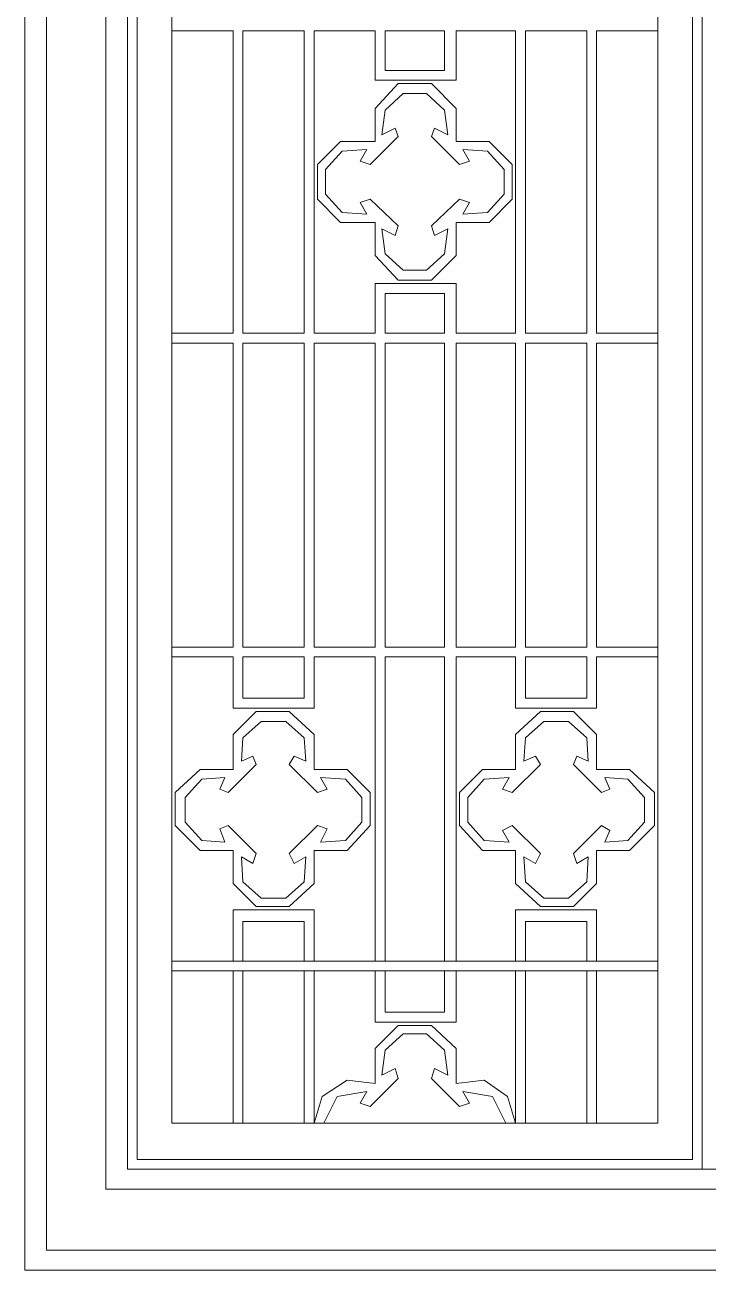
# Model space of a CAD drawing. Header units: centimetres. Extents: x -8.3 to 8.1, y -9.9 to 10.
# Drawn here: x -8.27 to -2.48, y -9.85 to 0.69 of the extents above; entities that cross this region are included whole.
import ezdxf

# ---------------------------------------------------------------- set-up
doc = ezdxf.new("R2010")
doc.units = ezdxf.units.CM
doc.header["$MEASUREMENT"] = 0
doc.layers.add('layer 1', color=7, linetype='Continuous')

msp = doc.modelspace()

# ---------------------------------------------------------------- linework, layer by layer
at = {"layer": 'layer 1', "color": 250, "lineweight": 0}
for points, knots in [([(-8.2709, 10.03655), (-8.2709, 10.03655), (8.09204, 10.03655), (8.09204, 10.03655), (8.09204, 10.03655), (8.09204, 10.03655), (8.09204, -9.85386), (8.09204, -9.85386), (8.09204, -9.85386), (8.09204, -9.85386), (-8.2709, -9.85386), (-8.2709, -9.85386), (-8.2709, -9.85386), (-8.2709, -9.85386), (-8.2709, 10.03655), (-8.2709, 10.03655)], [0, 0, 0, 0, 0.25, 0.25, 0.25, 0.25, 0.5, 0.5, 0.5, 0.5, 0.75, 0.75, 0.75, 0.75, 1, 1, 1, 1]), ([(-8.08887, 9.86855), (-8.08887, 9.86855), (7.92404, 9.86855), (7.92404, 9.86855), (7.92404, 9.86855), (7.92404, 9.86855), (7.92404, -9.68586), (7.92404, -9.68586), (7.92404, -9.68586), (7.92404, -9.68586), (-8.08887, -9.68586), (-8.08887, -9.68586), (-8.08887, -9.68586), (-8.08887, -9.68586), (-8.08887, 9.86855), (-8.08887, 9.86855)], [0, 0, 0, 0, 0.25, 0.25, 0.25, 0.25, 0.5, 0.5, 0.5, 0.5, 0.75, 0.75, 0.75, 0.75, 1, 1, 1, 1]), ([(-7.58505, 9.3507), (-7.58505, 9.3507), (7.40619, 9.3507), (7.40619, 9.3507), (7.40619, 9.3507), (7.40619, 9.3507), (7.40619, -9.16783), (7.40619, -9.16783), (7.40619, -9.16783), (7.40619, -9.16783), (-7.58505, -9.16783), (-7.58505, -9.16783), (-7.58505, -9.16783), (-7.58505, -9.16783), (-7.58505, 9.3507), (-7.58505, 9.3507)], [0, 0, 0, 0, 0.25, 0.25, 0.25, 0.25, 0.5, 0.5, 0.5, 0.5, 0.75, 0.75, 0.75, 0.75, 1, 1, 1, 1]), ([(-2.53191, -9.00001), (-2.53191, -9.00001), (-2.53191, 9.1827), (-2.53191, 9.1827), (-2.53191, 9.1827), (-2.53191, 9.1827), (-7.40302, 9.1827), (-7.40302, 9.1827), (-7.40302, 9.1827), (-7.40302, 9.1827), (-7.40302, -9.00001), (-7.40302, -9.00001), (-7.40302, -9.00001), (-7.40302, -9.00001), (-2.53191, -9.00001), (-2.53191, -9.00001)], [0, 0, 0, 0, 0.25, 0.25, 0.25, 0.25, 0.5, 0.5, 0.5, 0.5, 0.75, 0.75, 0.75, 0.75, 1, 1, 1, 1]), ([(-2.53191, -9.00001), (-2.53191, -9.00001), (-2.53191, 9.1827), (-2.53191, 9.1827), (-2.53191, 9.1827), (-2.53191, 9.1827), (2.35323, 9.1827), (2.35323, 9.1827), (2.35323, 9.1827), (2.35323, 9.1827), (2.35323, -9.00001), (2.35323, -9.00001), (2.35323, -9.00001), (2.35323, -9.00001), (-2.53191, -9.00001), (-2.53191, -9.00001)], [0, 0, 0, 0, 0.25, 0.25, 0.25, 0.25, 0.5, 0.5, 0.5, 0.5, 0.75, 0.75, 0.75, 0.75, 1, 1, 1, 1]), ([(-7.31902, -8.91601), (-7.31902, -8.91601), (-2.61591, -8.91601), (-2.61591, -8.91601), (-2.61591, -8.91601), (-2.61591, -8.91601), (-2.61591, 9.0987), (-2.61591, 9.0987), (-2.61591, 9.0987), (-2.61591, 9.0987), (-7.31902, 9.0987), (-7.31902, 9.0987), (-7.31902, 9.0987), (-7.31902, 9.0987), (-7.31902, -8.91601), (-7.31902, -8.91601)], [0, 0, 0, 0, 0.25, 0.25, 0.25, 0.25, 0.5, 0.5, 0.5, 0.5, 0.75, 0.75, 0.75, 0.75, 1, 1, 1, 1]), ([(-7.02511, 7.33506), (-7.02511, 7.33506), (-7.02511, -8.60807), (-7.02511, -8.60807), (-7.02511, -8.60807), (-7.02511, -8.60807), (-2.90982, -8.60807), (-2.90982, -8.60807), (-2.90982, -8.60807), (-2.90982, -8.60807), (-2.90982, 7.33506), (-2.90982, 7.33506), (-2.90982, 7.33506), (-2.90982, 7.33506), (-7.02511, 7.33506), (-7.02511, 7.33506)], [0, 0, 0, 0, 0.25, 0.25, 0.25, 0.25, 0.5, 0.5, 0.5, 0.5, 0.75, 0.75, 0.75, 0.75, 1, 1, 1, 1]), ([(-7.02511, 0.64418), (-7.02511, 0.64418), (-6.50726, 0.64418), (-6.50726, 0.64418), (-6.50726, 0.64418), (-6.50726, 0.64418), (-6.50726, -0.62949), (-6.50726, -0.62949), (-6.50726, -0.62949), (-6.50726, -0.62949), (-6.50726, -1.9172), (-6.50726, -1.9172), (-6.50726, -1.9172), (-6.50726, -1.9172), (-7.02511, -1.9172), (-7.02511, -1.9172)], [0, 0, 0, 0, 0.25, 0.25, 0.25, 0.25, 0.5, 0.5, 0.5, 0.5, 0.75, 0.75, 0.75, 0.75, 1, 1, 1, 1]), ([(-5.90523, 0.64418), (-5.90523, 0.64418), (-5.90523, -0.62949), (-5.90523, -0.62949), (-5.90523, -0.62949), (-5.90523, -0.62949), (-5.90523, -1.9172), (-5.90523, -1.9172), (-5.90523, -1.9172), (-5.90523, -1.9172), (-6.42326, -1.9172), (-6.42326, -1.9172), (-6.42326, -1.9172), (-6.42326, -1.9172), (-6.42326, -0.62949), (-6.42326, -0.62949), (-6.42326, -0.62949), (-6.42326, -0.62949), (-6.42326, 0.64418), (-6.42326, 0.64418), (-6.42326, 0.64418), (-6.42326, 0.64418), (-5.90523, 0.64418), (-5.90523, 0.64418)], [0, 0, 0, 0, 0.16666667, 0.16666667, 0.16666667, 0.16666667, 0.33333333, 0.33333333, 0.33333333, 0.33333333, 0.5, 0.5, 0.5, 0.5, 0.66666667, 0.66666667, 0.66666667, 0.66666667, 0.83333333, 0.83333333, 0.83333333, 0.83333333, 1, 1, 1, 1]), ([(-5.82123, -0.62949), (-5.82123, -0.62949), (-5.82123, -1.9172), (-5.82123, -1.9172), (-5.82123, -1.9172), (-5.82123, -1.9172), (-5.30338, -1.9172), (-5.30338, -1.9172), (-5.30338, -1.9172), (-5.30338, -1.9172), (-5.30338, -1.49737), (-5.30338, -1.49737), (-5.30338, -1.49737), (-5.30338, -1.49737), (-4.61752, -1.49737), (-4.61752, -1.49737), (-4.61752, -1.49737), (-4.61752, -1.49737), (-4.61752, -1.9172), (-4.61752, -1.9172), (-4.61752, -1.9172), (-4.61752, -1.9172), (-4.1137, -1.9172), (-4.1137, -1.9172), (-4.1137, -1.9172), (-4.1137, -1.9172), (-4.1137, -0.62949), (-4.1137, -0.62949), (-4.1137, -0.62949), (-4.1137, -0.62949), (-4.1137, 0.64418), (-4.1137, 0.64418), (-4.1137, 0.64418), (-4.1137, 0.64418), (-4.61752, 0.64418), (-4.61752, 0.64418), (-4.61752, 0.64418), (-4.61752, 0.64418), (-4.61752, 0.22436), (-4.61752, 0.22436), (-4.61752, 0.22436), (-4.61752, 0.22436), (-5.30338, 0.22436), (-5.30338, 0.22436), (-5.30338, 0.22436), (-5.30338, 0.22436), (-5.30338, 0.64418), (-5.30338, 0.64418), (-5.30338, 0.64418), (-5.30338, 0.64418), (-5.82123, 0.64418), (-5.82123, 0.64418), (-5.82123, 0.64418), (-5.82123, 0.64418), (-5.82123, -0.62949), (-5.82123, -0.62949)], [0, 0, 0, 0, 0.07142857, 0.07142857, 0.07142857, 0.07142857, 0.14285714, 0.14285714, 0.14285714, 0.14285714, 0.21428571, 0.21428571, 0.21428571, 0.21428571, 0.28571429, 0.28571429, 0.28571429, 0.28571429, 0.35714286, 0.35714286, 0.35714286, 0.35714286, 0.42857143, 0.42857143, 0.42857143, 0.42857143, 0.5, 0.5, 0.5, 0.5, 0.57142857, 0.57142857, 0.57142857, 0.57142857, 0.64285714, 0.64285714, 0.64285714, 0.64285714, 0.71428571, 0.71428571, 0.71428571, 0.71428571, 0.78571429, 0.78571429, 0.78571429, 0.78571429, 0.85714286, 0.85714286, 0.85714286, 0.85714286, 0.92857143, 0.92857143, 0.92857143, 0.92857143, 1, 1, 1, 1]), ([(-5.21938, 0.64418), (-5.21938, 0.64418), (-5.21938, 0.30836), (-5.21938, 0.30836), (-5.21938, 0.30836), (-5.21938, 0.30836), (-4.71555, 0.30836), (-4.71555, 0.30836), (-4.71555, 0.30836), (-4.71555, 0.30836), (-4.71555, 0.64418), (-4.71555, 0.64418), (-4.71555, 0.64418), (-4.71555, 0.64418), (-5.21938, 0.64418), (-5.21938, 0.64418)], [0, 0, 0, 0, 0.25, 0.25, 0.25, 0.25, 0.5, 0.5, 0.5, 0.5, 0.75, 0.75, 0.75, 0.75, 1, 1, 1, 1]), ([(-4.0297, 0.64418), (-4.0297, 0.64418), (-4.0297, -0.62949), (-4.0297, -0.62949), (-4.0297, -0.62949), (-4.0297, -0.62949), (-4.0297, -1.9172), (-4.0297, -1.9172), (-4.0297, -1.9172), (-4.0297, -1.9172), (-3.51167, -1.9172), (-3.51167, -1.9172), (-3.51167, -1.9172), (-3.51167, -1.9172), (-3.51167, -0.62949), (-3.51167, -0.62949), (-3.51167, -0.62949), (-3.51167, -0.62949), (-3.51167, 0.64418), (-3.51167, 0.64418), (-3.51167, 0.64418), (-3.51167, 0.64418), (-4.0297, 0.64418), (-4.0297, 0.64418)], [0, 0, 0, 0, 0.16666667, 0.16666667, 0.16666667, 0.16666667, 0.33333333, 0.33333333, 0.33333333, 0.33333333, 0.5, 0.5, 0.5, 0.5, 0.66666667, 0.66666667, 0.66666667, 0.66666667, 0.83333333, 0.83333333, 0.83333333, 0.83333333, 1, 1, 1, 1]), ([(-2.90982, -1.9172), (-2.90982, -1.9172), (-3.42767, -1.9172), (-3.42767, -1.9172), (-3.42767, -1.9172), (-3.42767, -1.9172), (-3.42767, -0.62949), (-3.42767, -0.62949), (-3.42767, -0.62949), (-3.42767, -0.62949), (-3.42767, 0.64418), (-3.42767, 0.64418), (-3.42767, 0.64418), (-3.42767, 0.64418), (-2.90982, 0.64418), (-2.90982, 0.64418)], [0, 0, 0, 0, 0.25, 0.25, 0.25, 0.25, 0.5, 0.5, 0.5, 0.5, 0.75, 0.75, 0.75, 0.75, 1, 1, 1, 1]), ([(-5.37335, -0.36346), (-5.37335, -0.36346), (-5.58344, -0.37749), (-5.58344, -0.37749), (-5.58344, -0.37749), (-5.58344, -0.37749), (-5.72338, -0.53146), (-5.72338, -0.53146), (-5.72338, -0.53146), (-5.72338, -0.53146), (-5.72338, -0.74155), (-5.72338, -0.74155), (-5.72338, -0.74155), (-5.72338, -0.74155), (-5.58344, -0.89552), (-5.58344, -0.89552), (-5.58344, -0.89552), (-5.58344, -0.89552), (-5.37335, -0.90937), (-5.37335, -0.90937), (-5.37335, -0.90937), (-5.37335, -0.90937), (-5.42947, -0.81152), (-5.42947, -0.81152), (-5.42947, -0.81152), (-5.42947, -0.81152), (-5.34547, -0.78346), (-5.34547, -0.78346), (-5.34547, -0.78346), (-5.34547, -0.78346), (-5.1075, -1.0074), (-5.1075, -1.0074), (-5.1075, -1.0074), (-5.1075, -1.0074), (-5.13538, -1.0914), (-5.13538, -1.0914), (-5.13538, -1.0914), (-5.13538, -1.0914), (-5.24744, -1.03546), (-5.24744, -1.03546), (-5.24744, -1.03546), (-5.24744, -1.03546), (-5.21938, -1.24537), (-5.21938, -1.24537), (-5.21938, -1.24537), (-5.21938, -1.24537), (-5.06541, -1.38531), (-5.06541, -1.38531), (-5.06541, -1.38531), (-5.06541, -1.38531), (-4.86953, -1.38531), (-4.86953, -1.38531), (-4.86953, -1.38531), (-4.86953, -1.38531), (-4.71555, -1.24537), (-4.71555, -1.24537), (-4.71555, -1.24537), (-4.71555, -1.24537), (-4.68749, -1.03546), (-4.68749, -1.03546), (-4.68749, -1.03546), (-4.68749, -1.03546), (-4.79956, -1.0914), (-4.79956, -1.0914), (-4.79956, -1.0914), (-4.79956, -1.0914), (-4.82744, -1.0074), (-4.82744, -1.0074), (-4.82744, -1.0074), (-4.82744, -1.0074), (-4.58946, -0.78346), (-4.58946, -0.78346), (-4.58946, -0.78346), (-4.58946, -0.78346), (-4.50564, -0.81152), (-4.50564, -0.81152), (-4.50564, -0.81152), (-4.50564, -0.81152), (-4.56158, -0.90937), (-4.56158, -0.90937), (-4.56158, -0.90937), (-4.56158, -0.90937), (-4.35167, -0.89552), (-4.35167, -0.89552), (-4.35167, -0.89552), (-4.35167, -0.89552), (-4.21155, -0.74155), (-4.21155, -0.74155), (-4.21155, -0.74155), (-4.21155, -0.74155), (-4.21155, -0.53146), (-4.21155, -0.53146), (-4.21155, -0.53146), (-4.21155, -0.53146), (-4.35167, -0.37749), (-4.35167, -0.37749), (-4.35167, -0.37749), (-4.35167, -0.37749), (-4.56158, -0.36346), (-4.56158, -0.36346), (-4.56158, -0.36346), (-4.56158, -0.36346), (-4.50564, -0.46149), (-4.50564, -0.46149), (-4.50564, -0.46149), (-4.50564, -0.46149), (-4.58946, -0.48955), (-4.58946, -0.48955), (-4.58946, -0.48955), (-4.58946, -0.48955), (-4.82744, -0.25158), (-4.82744, -0.25158), (-4.82744, -0.25158), (-4.82744, -0.25158), (-4.79956, -0.18161), (-4.79956, -0.18161), (-4.79956, -0.18161), (-4.79956, -0.18161), (-4.68749, -0.23755), (-4.68749, -0.23755), (-4.68749, -0.23755), (-4.68749, -0.23755), (-4.71555, -0.02764), (-4.71555, -0.02764), (-4.71555, -0.02764), (-4.71555, -0.02764), (-4.86953, 0.1123), (-4.86953, 0.1123), (-4.86953, 0.1123), (-4.86953, 0.1123), (-5.06541, 0.1123), (-5.06541, 0.1123), (-5.06541, 0.1123), (-5.06541, 0.1123), (-5.21938, -0.02764), (-5.21938, -0.02764), (-5.21938, -0.02764), (-5.21938, -0.02764), (-5.24744, -0.23755), (-5.24744, -0.23755), (-5.24744, -0.23755), (-5.24744, -0.23755), (-5.13538, -0.18161), (-5.13538, -0.18161), (-5.13538, -0.18161), (-5.13538, -0.18161), (-5.1075, -0.25158), (-5.1075, -0.25158), (-5.1075, -0.25158), (-5.1075, -0.25158), (-5.34547, -0.48955), (-5.34547, -0.48955), (-5.34547, -0.48955), (-5.34547, -0.48955), (-5.42947, -0.46149), (-5.42947, -0.46149), (-5.42947, -0.46149), (-5.42947, -0.46149), (-5.37335, -0.36346), (-5.37335, -0.36346)], [0, 0, 0, 0, 0.025, 0.025, 0.025, 0.025, 0.05, 0.05, 0.05, 0.05, 0.075, 0.075, 0.075, 0.075, 0.1, 0.1, 0.1, 0.1, 0.125, 0.125, 0.125, 0.125, 0.15, 0.15, 0.15, 0.15, 0.175, 0.175, 0.175, 0.175, 0.2, 0.2, 0.2, 0.2, 0.225, 0.225, 0.225, 0.225, 0.25, 0.25, 0.25, 0.25, 0.275, 0.275, 0.275, 0.275, 0.3, 0.3, 0.3, 0.3, 0.325, 0.325, 0.325, 0.325, 0.35, 0.35, 0.35, 0.35, 0.375, 0.375, 0.375, 0.375, 0.4, 0.4, 0.4, 0.4, 0.425, 0.425, 0.425, 0.425, 0.45, 0.45, 0.45, 0.45, 0.475, 0.475, 0.475, 0.475, 0.5, 0.5, 0.5, 0.5, 0.525, 0.525, 0.525, 0.525, 0.55, 0.55, 0.55, 0.55, 0.575, 0.575, 0.575, 0.575, 0.6, 0.6, 0.6, 0.6, 0.625, 0.625, 0.625, 0.625, 0.65, 0.65, 0.65, 0.65, 0.675, 0.675, 0.675, 0.675, 0.7, 0.7, 0.7, 0.7, 0.725, 0.725, 0.725, 0.725, 0.75, 0.75, 0.75, 0.75, 0.775, 0.775, 0.775, 0.775, 0.8, 0.8, 0.8, 0.8, 0.825, 0.825, 0.825, 0.825, 0.85, 0.85, 0.85, 0.85, 0.875, 0.875, 0.875, 0.875, 0.9, 0.9, 0.9, 0.9, 0.925, 0.925, 0.925, 0.925, 0.95, 0.95, 0.95, 0.95, 0.975, 0.975, 0.975, 0.975, 1, 1, 1, 1]), ([(-4.61752, -0.29349), (-4.61752, -0.29349), (-4.61752, -0.01361), (-4.61752, -0.01361), (-4.61752, -0.01361), (-4.61752, -0.01361), (-4.82744, 0.1963), (-4.82744, 0.1963), (-4.82744, 0.1963), (-4.82744, 0.1963), (-5.1075, 0.1963), (-5.1075, 0.1963), (-5.1075, 0.1963), (-5.1075, 0.1963), (-5.30338, -0.01361), (-5.30338, -0.01361), (-5.30338, -0.01361), (-5.30338, -0.01361), (-5.30338, -0.29349), (-5.30338, -0.29349)], [0, 0, 0, 0, 0.2, 0.2, 0.2, 0.2, 0.4, 0.4, 0.4, 0.4, 0.6, 0.6, 0.6, 0.6, 0.8, 0.8, 0.8, 0.8, 1, 1, 1, 1]), ([(-5.30338, -0.29349), (-5.30338, -0.29349), (-5.59729, -0.29349), (-5.59729, -0.29349), (-5.59729, -0.29349), (-5.59729, -0.29349), (-5.79335, -0.48955), (-5.79335, -0.48955), (-5.79335, -0.48955), (-5.79335, -0.48955), (-5.79335, -0.78346), (-5.79335, -0.78346), (-5.79335, -0.78346), (-5.79335, -0.78346), (-5.59729, -0.97952), (-5.59729, -0.97952), (-5.59729, -0.97952), (-5.59729, -0.97952), (-5.30338, -0.97952), (-5.30338, -0.97952)], [0, 0, 0, 0, 0.2, 0.2, 0.2, 0.2, 0.4, 0.4, 0.4, 0.4, 0.6, 0.6, 0.6, 0.6, 0.8, 0.8, 0.8, 0.8, 1, 1, 1, 1]), ([(-4.61752, -0.97952), (-4.61752, -0.97952), (-4.33764, -0.97952), (-4.33764, -0.97952), (-4.33764, -0.97952), (-4.33764, -0.97952), (-4.14158, -0.78346), (-4.14158, -0.78346), (-4.14158, -0.78346), (-4.14158, -0.78346), (-4.14158, -0.48955), (-4.14158, -0.48955), (-4.14158, -0.48955), (-4.14158, -0.48955), (-4.33764, -0.29349), (-4.33764, -0.29349), (-4.33764, -0.29349), (-4.33764, -0.29349), (-4.61752, -0.29349), (-4.61752, -0.29349)], [0, 0, 0, 0, 0.2, 0.2, 0.2, 0.2, 0.4, 0.4, 0.4, 0.4, 0.6, 0.6, 0.6, 0.6, 0.8, 0.8, 0.8, 0.8, 1, 1, 1, 1]), ([(-5.30338, -0.97952), (-5.30338, -0.97952), (-5.30338, -1.2594), (-5.30338, -1.2594), (-5.30338, -1.2594), (-5.30338, -1.2594), (-5.1075, -1.46931), (-5.1075, -1.46931), (-5.1075, -1.46931), (-5.1075, -1.46931), (-4.82744, -1.46931), (-4.82744, -1.46931), (-4.82744, -1.46931), (-4.82744, -1.46931), (-4.61752, -1.2594), (-4.61752, -1.2594), (-4.61752, -1.2594), (-4.61752, -1.2594), (-4.61752, -0.97952), (-4.61752, -0.97952)], [0, 0, 0, 0, 0.2, 0.2, 0.2, 0.2, 0.4, 0.4, 0.4, 0.4, 0.6, 0.6, 0.6, 0.6, 0.8, 0.8, 0.8, 0.8, 1, 1, 1, 1]), ([(-4.71555, -1.9172), (-4.71555, -1.9172), (-4.71555, -1.58137), (-4.71555, -1.58137), (-4.71555, -1.58137), (-4.71555, -1.58137), (-5.21938, -1.58137), (-5.21938, -1.58137), (-5.21938, -1.58137), (-5.21938, -1.58137), (-5.21938, -1.9172), (-5.21938, -1.9172), (-5.21938, -1.9172), (-5.21938, -1.9172), (-4.71555, -1.9172), (-4.71555, -1.9172)], [0, 0, 0, 0, 0.25, 0.25, 0.25, 0.25, 0.5, 0.5, 0.5, 0.5, 0.75, 0.75, 0.75, 0.75, 1, 1, 1, 1]), ([(-7.02511, -4.57678), (-7.02511, -4.57678), (-6.50726, -4.57678), (-6.50726, -4.57678), (-6.50726, -4.57678), (-6.50726, -4.57678), (-6.50726, -2.0012), (-6.50726, -2.0012), (-6.50726, -2.0012), (-6.50726, -2.0012), (-7.02511, -2.0012), (-7.02511, -2.0012)], [0, 0, 0, 0, 0.33333333, 0.33333333, 0.33333333, 0.33333333, 0.66666667, 0.66666667, 0.66666667, 0.66666667, 1, 1, 1, 1]), ([(-5.90523, -2.0012), (-5.90523, -2.0012), (-5.90523, -4.57678), (-5.90523, -4.57678), (-5.90523, -4.57678), (-5.90523, -4.57678), (-6.42326, -4.57678), (-6.42326, -4.57678), (-6.42326, -4.57678), (-6.42326, -4.57678), (-6.42326, -2.0012), (-6.42326, -2.0012), (-6.42326, -2.0012), (-6.42326, -2.0012), (-5.90523, -2.0012), (-5.90523, -2.0012)], [0, 0, 0, 0, 0.25, 0.25, 0.25, 0.25, 0.5, 0.5, 0.5, 0.5, 0.75, 0.75, 0.75, 0.75, 1, 1, 1, 1]), ([(-5.82123, -2.0012), (-5.82123, -2.0012), (-5.82123, -4.57678), (-5.82123, -4.57678), (-5.82123, -4.57678), (-5.82123, -4.57678), (-5.30338, -4.57678), (-5.30338, -4.57678), (-5.30338, -4.57678), (-5.30338, -4.57678), (-5.30338, -2.0012), (-5.30338, -2.0012), (-5.30338, -2.0012), (-5.30338, -2.0012), (-5.82123, -2.0012), (-5.82123, -2.0012)], [0, 0, 0, 0, 0.25, 0.25, 0.25, 0.25, 0.5, 0.5, 0.5, 0.5, 0.75, 0.75, 0.75, 0.75, 1, 1, 1, 1]), ([(-4.71555, -2.0012), (-4.71555, -2.0012), (-5.21938, -2.0012), (-5.21938, -2.0012), (-5.21938, -2.0012), (-5.21938, -2.0012), (-5.21938, -4.57678), (-5.21938, -4.57678), (-5.21938, -4.57678), (-5.21938, -4.57678), (-4.71555, -4.57678), (-4.71555, -4.57678), (-4.71555, -4.57678), (-4.71555, -4.57678), (-4.71555, -2.0012), (-4.71555, -2.0012)], [0, 0, 0, 0, 0.25, 0.25, 0.25, 0.25, 0.5, 0.5, 0.5, 0.5, 0.75, 0.75, 0.75, 0.75, 1, 1, 1, 1]), ([(-4.61752, -2.0012), (-4.61752, -2.0012), (-4.61752, -4.57678), (-4.61752, -4.57678), (-4.61752, -4.57678), (-4.61752, -4.57678), (-4.1137, -4.57678), (-4.1137, -4.57678), (-4.1137, -4.57678), (-4.1137, -4.57678), (-4.1137, -2.0012), (-4.1137, -2.0012), (-4.1137, -2.0012), (-4.1137, -2.0012), (-4.61752, -2.0012), (-4.61752, -2.0012)], [0, 0, 0, 0, 0.25, 0.25, 0.25, 0.25, 0.5, 0.5, 0.5, 0.5, 0.75, 0.75, 0.75, 0.75, 1, 1, 1, 1]), ([(-3.51167, -2.0012), (-3.51167, -2.0012), (-4.0297, -2.0012), (-4.0297, -2.0012), (-4.0297, -2.0012), (-4.0297, -2.0012), (-4.0297, -4.57678), (-4.0297, -4.57678), (-4.0297, -4.57678), (-4.0297, -4.57678), (-3.51167, -4.57678), (-3.51167, -4.57678), (-3.51167, -4.57678), (-3.51167, -4.57678), (-3.51167, -2.0012), (-3.51167, -2.0012)], [0, 0, 0, 0, 0.25, 0.25, 0.25, 0.25, 0.5, 0.5, 0.5, 0.5, 0.75, 0.75, 0.75, 0.75, 1, 1, 1, 1]), ([(-2.90982, -2.0012), (-2.90982, -2.0012), (-3.42767, -2.0012), (-3.42767, -2.0012), (-3.42767, -2.0012), (-3.42767, -2.0012), (-3.42767, -4.57678), (-3.42767, -4.57678), (-3.42767, -4.57678), (-3.42767, -4.57678), (-2.90982, -4.57678), (-2.90982, -4.57678)], [0, 0, 0, 0, 0.33333333, 0.33333333, 0.33333333, 0.33333333, 0.66666667, 0.66666667, 0.66666667, 0.66666667, 1, 1, 1, 1]), ([(-7.02511, -4.66078), (-7.02511, -4.66078), (-6.50726, -4.66078), (-6.50726, -4.66078), (-6.50726, -4.66078), (-6.50726, -4.66078), (-6.50726, -5.09463), (-6.50726, -5.09463), (-6.50726, -5.09463), (-6.50726, -5.09463), (-5.82123, -5.09463), (-5.82123, -5.09463), (-5.82123, -5.09463), (-5.82123, -5.09463), (-5.82123, -4.66078), (-5.82123, -4.66078), (-5.82123, -4.66078), (-5.82123, -4.66078), (-5.30338, -4.66078), (-5.30338, -4.66078), (-5.30338, -4.66078), (-5.30338, -4.66078), (-5.30338, -7.23619), (-5.30338, -7.23619), (-5.30338, -7.23619), (-5.30338, -7.23619), (-5.82123, -7.23619), (-5.82123, -7.23619), (-5.82123, -7.23619), (-5.82123, -7.23619), (-5.82123, -6.80234), (-5.82123, -6.80234), (-5.82123, -6.80234), (-5.82123, -6.80234), (-6.50726, -6.80234), (-6.50726, -6.80234), (-6.50726, -6.80234), (-6.50726, -6.80234), (-6.50726, -7.23619), (-6.50726, -7.23619), (-6.50726, -7.23619), (-6.50726, -7.23619), (-7.02511, -7.23619), (-7.02511, -7.23619)], [0, 0, 0, 0, 0.09090909, 0.09090909, 0.09090909, 0.09090909, 0.18181818, 0.18181818, 0.18181818, 0.18181818, 0.27272727, 0.27272727, 0.27272727, 0.27272727, 0.36363636, 0.36363636, 0.36363636, 0.36363636, 0.45454545, 0.45454545, 0.45454545, 0.45454545, 0.54545455, 0.54545455, 0.54545455, 0.54545455, 0.63636364, 0.63636364, 0.63636364, 0.63636364, 0.72727273, 0.72727273, 0.72727273, 0.72727273, 0.81818182, 0.81818182, 0.81818182, 0.81818182, 0.90909091, 0.90909091, 0.90909091, 0.90909091, 1, 1, 1, 1]), ([(-5.90523, -5.01063), (-5.90523, -5.01063), (-6.42326, -5.01063), (-6.42326, -5.01063), (-6.42326, -5.01063), (-6.42326, -5.01063), (-6.42326, -4.66078), (-6.42326, -4.66078), (-6.42326, -4.66078), (-6.42326, -4.66078), (-5.90523, -4.66078), (-5.90523, -4.66078), (-5.90523, -4.66078), (-5.90523, -4.66078), (-5.90523, -5.01063), (-5.90523, -5.01063)], [0, 0, 0, 0, 0.25, 0.25, 0.25, 0.25, 0.5, 0.5, 0.5, 0.5, 0.75, 0.75, 0.75, 0.75, 1, 1, 1, 1]), ([(-5.21938, -7.23619), (-5.21938, -7.23619), (-5.21938, -4.66078), (-5.21938, -4.66078), (-5.21938, -4.66078), (-5.21938, -4.66078), (-4.71555, -4.66078), (-4.71555, -4.66078), (-4.71555, -4.66078), (-4.71555, -4.66078), (-4.71555, -7.23619), (-4.71555, -7.23619), (-4.71555, -7.23619), (-4.71555, -7.23619), (-5.21938, -7.23619), (-5.21938, -7.23619)], [0, 0, 0, 0, 0.25, 0.25, 0.25, 0.25, 0.5, 0.5, 0.5, 0.5, 0.75, 0.75, 0.75, 0.75, 1, 1, 1, 1]), ([(-2.90982, -7.23619), (-2.90982, -7.23619), (-3.42767, -7.23619), (-3.42767, -7.23619), (-3.42767, -7.23619), (-3.42767, -7.23619), (-3.42767, -6.80234), (-3.42767, -6.80234), (-3.42767, -6.80234), (-3.42767, -6.80234), (-4.1137, -6.80234), (-4.1137, -6.80234), (-4.1137, -6.80234), (-4.1137, -6.80234), (-4.1137, -7.23619), (-4.1137, -7.23619), (-4.1137, -7.23619), (-4.1137, -7.23619), (-4.61752, -7.23619), (-4.61752, -7.23619), (-4.61752, -7.23619), (-4.61752, -7.23619), (-4.61752, -4.66078), (-4.61752, -4.66078), (-4.61752, -4.66078), (-4.61752, -4.66078), (-4.1137, -4.66078), (-4.1137, -4.66078), (-4.1137, -4.66078), (-4.1137, -4.66078), (-4.1137, -5.09463), (-4.1137, -5.09463), (-4.1137, -5.09463), (-4.1137, -5.09463), (-3.42767, -5.09463), (-3.42767, -5.09463), (-3.42767, -5.09463), (-3.42767, -5.09463), (-3.42767, -4.66078), (-3.42767, -4.66078), (-3.42767, -4.66078), (-3.42767, -4.66078), (-2.90982, -4.66078), (-2.90982, -4.66078)], [0, 0, 0, 0, 0.09090909, 0.09090909, 0.09090909, 0.09090909, 0.18181818, 0.18181818, 0.18181818, 0.18181818, 0.27272727, 0.27272727, 0.27272727, 0.27272727, 0.36363636, 0.36363636, 0.36363636, 0.36363636, 0.45454545, 0.45454545, 0.45454545, 0.45454545, 0.54545455, 0.54545455, 0.54545455, 0.54545455, 0.63636364, 0.63636364, 0.63636364, 0.63636364, 0.72727273, 0.72727273, 0.72727273, 0.72727273, 0.81818182, 0.81818182, 0.81818182, 0.81818182, 0.90909091, 0.90909091, 0.90909091, 0.90909091, 1, 1, 1, 1]), ([(-4.0297, -4.66078), (-4.0297, -4.66078), (-4.0297, -5.01063), (-4.0297, -5.01063), (-4.0297, -5.01063), (-4.0297, -5.01063), (-3.51167, -5.01063), (-3.51167, -5.01063), (-3.51167, -5.01063), (-3.51167, -5.01063), (-3.51167, -4.66078), (-3.51167, -4.66078), (-3.51167, -4.66078), (-3.51167, -4.66078), (-4.0297, -4.66078), (-4.0297, -4.66078)], [0, 0, 0, 0, 0.25, 0.25, 0.25, 0.25, 0.5, 0.5, 0.5, 0.5, 0.75, 0.75, 0.75, 0.75, 1, 1, 1, 1]), ([(-5.82123, -5.61248), (-5.82123, -5.61248), (-5.82123, -5.31857), (-5.82123, -5.31857), (-5.82123, -5.31857), (-5.82123, -5.31857), (-6.03132, -5.12269), (-6.03132, -5.12269), (-6.03132, -5.12269), (-6.03132, -5.12269), (-6.3112, -5.12269), (-6.3112, -5.12269), (-6.3112, -5.12269), (-6.3112, -5.12269), (-6.50726, -5.31857), (-6.50726, -5.31857), (-6.50726, -5.31857), (-6.50726, -5.31857), (-6.50726, -5.61248), (-6.50726, -5.61248)], [0, 0, 0, 0, 0.2, 0.2, 0.2, 0.2, 0.4, 0.4, 0.4, 0.4, 0.6, 0.6, 0.6, 0.6, 0.8, 0.8, 0.8, 0.8, 1, 1, 1, 1]), ([(-3.42767, -5.61248), (-3.42767, -5.61248), (-3.42767, -5.31857), (-3.42767, -5.31857), (-3.42767, -5.31857), (-3.42767, -5.31857), (-3.62373, -5.12269), (-3.62373, -5.12269), (-3.62373, -5.12269), (-3.62373, -5.12269), (-3.90361, -5.12269), (-3.90361, -5.12269), (-3.90361, -5.12269), (-3.90361, -5.12269), (-4.1137, -5.31857), (-4.1137, -5.31857), (-4.1137, -5.31857), (-4.1137, -5.31857), (-4.1137, -5.61248), (-4.1137, -5.61248)], [0, 0, 0, 0, 0.2, 0.2, 0.2, 0.2, 0.4, 0.4, 0.4, 0.4, 0.6, 0.6, 0.6, 0.6, 0.8, 0.8, 0.8, 0.8, 1, 1, 1, 1]), ([(-5.89138, -5.54251), (-5.89138, -5.54251), (-5.90523, -5.34663), (-5.90523, -5.34663), (-5.90523, -5.34663), (-5.90523, -5.34663), (-6.0592, -5.20669), (-6.0592, -5.20669), (-6.0592, -5.20669), (-6.0592, -5.20669), (-6.26929, -5.20669), (-6.26929, -5.20669), (-6.26929, -5.20669), (-6.26929, -5.20669), (-6.42326, -5.34663), (-6.42326, -5.34663), (-6.42326, -5.34663), (-6.42326, -5.34663), (-6.43729, -5.54251), (-6.43729, -5.54251)], [0, 0, 0, 0, 0.2, 0.2, 0.2, 0.2, 0.4, 0.4, 0.4, 0.4, 0.6, 0.6, 0.6, 0.6, 0.8, 0.8, 0.8, 0.8, 1, 1, 1, 1]), ([(-3.49782, -5.54251), (-3.49782, -5.54251), (-3.51167, -5.34663), (-3.51167, -5.34663), (-3.51167, -5.34663), (-3.51167, -5.34663), (-3.66564, -5.20669), (-3.66564, -5.20669), (-3.66564, -5.20669), (-3.66564, -5.20669), (-3.87573, -5.20669), (-3.87573, -5.20669), (-3.87573, -5.20669), (-3.87573, -5.20669), (-4.0297, -5.34663), (-4.0297, -5.34663), (-4.0297, -5.34663), (-4.0297, -5.34663), (-4.04373, -5.54251), (-4.04373, -5.54251)], [0, 0, 0, 0, 0.2, 0.2, 0.2, 0.2, 0.4, 0.4, 0.4, 0.4, 0.6, 0.6, 0.6, 0.6, 0.8, 0.8, 0.8, 0.8, 1, 1, 1, 1]), ([(-6.57723, -5.68263), (-6.57723, -5.68263), (-6.61914, -5.78048), (-6.61914, -5.78048), (-6.61914, -5.78048), (-6.61914, -5.78048), (-6.54917, -5.80854), (-6.54917, -5.80854), (-6.54917, -5.80854), (-6.54917, -5.80854), (-6.3112, -5.57057), (-6.3112, -5.57057), (-6.3112, -5.57057), (-6.3112, -5.57057), (-6.33926, -5.5006), (-6.33926, -5.5006), (-6.33926, -5.5006), (-6.33926, -5.5006), (-6.43729, -5.54251), (-6.43729, -5.54251)], [0, 0, 0, 0, 0.2, 0.2, 0.2, 0.2, 0.4, 0.4, 0.4, 0.4, 0.6, 0.6, 0.6, 0.6, 0.8, 0.8, 0.8, 0.8, 1, 1, 1, 1]), ([(-5.89138, -5.54251), (-5.89138, -5.54251), (-5.98923, -5.5006), (-5.98923, -5.5006), (-5.98923, -5.5006), (-5.98923, -5.5006), (-6.03132, -5.57057), (-6.03132, -5.57057), (-6.03132, -5.57057), (-6.03132, -5.57057), (-5.79335, -5.80854), (-5.79335, -5.80854), (-5.79335, -5.80854), (-5.79335, -5.80854), (-5.70935, -5.78048), (-5.70935, -5.78048), (-5.70935, -5.78048), (-5.70935, -5.78048), (-5.76529, -5.68263), (-5.76529, -5.68263)], [0, 0, 0, 0, 0.2, 0.2, 0.2, 0.2, 0.4, 0.4, 0.4, 0.4, 0.6, 0.6, 0.6, 0.6, 0.8, 0.8, 0.8, 0.8, 1, 1, 1, 1]), ([(-4.16964, -5.68263), (-4.16964, -5.68263), (-4.22558, -5.78048), (-4.22558, -5.78048), (-4.22558, -5.78048), (-4.22558, -5.78048), (-4.14158, -5.80854), (-4.14158, -5.80854), (-4.14158, -5.80854), (-4.14158, -5.80854), (-3.90361, -5.57057), (-3.90361, -5.57057), (-3.90361, -5.57057), (-3.90361, -5.57057), (-3.9457, -5.5006), (-3.9457, -5.5006), (-3.9457, -5.5006), (-3.9457, -5.5006), (-4.04373, -5.54251), (-4.04373, -5.54251)], [0, 0, 0, 0, 0.2, 0.2, 0.2, 0.2, 0.4, 0.4, 0.4, 0.4, 0.6, 0.6, 0.6, 0.6, 0.8, 0.8, 0.8, 0.8, 1, 1, 1, 1]), ([(-3.49782, -5.54251), (-3.49782, -5.54251), (-3.59567, -5.5006), (-3.59567, -5.5006), (-3.59567, -5.5006), (-3.59567, -5.5006), (-3.62373, -5.57057), (-3.62373, -5.57057), (-3.62373, -5.57057), (-3.62373, -5.57057), (-3.38576, -5.80854), (-3.38576, -5.80854), (-3.38576, -5.80854), (-3.38576, -5.80854), (-3.31579, -5.78048), (-3.31579, -5.78048), (-3.31579, -5.78048), (-3.31579, -5.78048), (-3.3577, -5.68263), (-3.3577, -5.68263)], [0, 0, 0, 0, 0.2, 0.2, 0.2, 0.2, 0.4, 0.4, 0.4, 0.4, 0.6, 0.6, 0.6, 0.6, 0.8, 0.8, 0.8, 0.8, 1, 1, 1, 1]), ([(-6.50726, -5.61248), (-6.50726, -5.61248), (-6.78714, -5.61248), (-6.78714, -5.61248), (-6.78714, -5.61248), (-6.78714, -5.61248), (-6.99705, -5.80854), (-6.99705, -5.80854), (-6.99705, -5.80854), (-6.99705, -5.80854), (-6.99705, -6.08842), (-6.99705, -6.08842), (-6.99705, -6.08842), (-6.99705, -6.08842), (-6.78714, -6.29852), (-6.78714, -6.29852), (-6.78714, -6.29852), (-6.78714, -6.29852), (-6.50726, -6.29852), (-6.50726, -6.29852)], [0, 0, 0, 0, 0.2, 0.2, 0.2, 0.2, 0.4, 0.4, 0.4, 0.4, 0.6, 0.6, 0.6, 0.6, 0.8, 0.8, 0.8, 0.8, 1, 1, 1, 1]), ([(-6.57723, -5.68263), (-6.57723, -5.68263), (-6.77311, -5.69648), (-6.77311, -5.69648), (-6.77311, -5.69648), (-6.77311, -5.69648), (-6.91305, -5.85045), (-6.91305, -5.85045), (-6.91305, -5.85045), (-6.91305, -5.85045), (-6.91305, -6.06054), (-6.91305, -6.06054), (-6.91305, -6.06054), (-6.91305, -6.06054), (-6.77311, -6.21452), (-6.77311, -6.21452), (-6.77311, -6.21452), (-6.77311, -6.21452), (-6.57723, -6.22837), (-6.57723, -6.22837)], [0, 0, 0, 0, 0.2, 0.2, 0.2, 0.2, 0.4, 0.4, 0.4, 0.4, 0.6, 0.6, 0.6, 0.6, 0.8, 0.8, 0.8, 0.8, 1, 1, 1, 1]), ([(-5.82123, -6.29852), (-5.82123, -6.29852), (-5.54135, -6.29852), (-5.54135, -6.29852), (-5.54135, -6.29852), (-5.54135, -6.29852), (-5.34547, -6.08842), (-5.34547, -6.08842), (-5.34547, -6.08842), (-5.34547, -6.08842), (-5.34547, -5.80854), (-5.34547, -5.80854), (-5.34547, -5.80854), (-5.34547, -5.80854), (-5.54135, -5.61248), (-5.54135, -5.61248), (-5.54135, -5.61248), (-5.54135, -5.61248), (-5.82123, -5.61248), (-5.82123, -5.61248)], [0, 0, 0, 0, 0.2, 0.2, 0.2, 0.2, 0.4, 0.4, 0.4, 0.4, 0.6, 0.6, 0.6, 0.6, 0.8, 0.8, 0.8, 0.8, 1, 1, 1, 1]), ([(-5.76529, -6.22837), (-5.76529, -6.22837), (-5.55538, -6.21452), (-5.55538, -6.21452), (-5.55538, -6.21452), (-5.55538, -6.21452), (-5.41544, -6.06054), (-5.41544, -6.06054), (-5.41544, -6.06054), (-5.41544, -6.06054), (-5.41544, -5.85045), (-5.41544, -5.85045), (-5.41544, -5.85045), (-5.41544, -5.85045), (-5.55538, -5.69648), (-5.55538, -5.69648), (-5.55538, -5.69648), (-5.55538, -5.69648), (-5.76529, -5.68263), (-5.76529, -5.68263)], [0, 0, 0, 0, 0.2, 0.2, 0.2, 0.2, 0.4, 0.4, 0.4, 0.4, 0.6, 0.6, 0.6, 0.6, 0.8, 0.8, 0.8, 0.8, 1, 1, 1, 1]), ([(-4.1137, -5.61248), (-4.1137, -5.61248), (-4.39358, -5.61248), (-4.39358, -5.61248), (-4.39358, -5.61248), (-4.39358, -5.61248), (-4.58946, -5.80854), (-4.58946, -5.80854), (-4.58946, -5.80854), (-4.58946, -5.80854), (-4.58946, -6.08842), (-4.58946, -6.08842), (-4.58946, -6.08842), (-4.58946, -6.08842), (-4.39358, -6.29852), (-4.39358, -6.29852), (-4.39358, -6.29852), (-4.39358, -6.29852), (-4.1137, -6.29852), (-4.1137, -6.29852)], [0, 0, 0, 0, 0.2, 0.2, 0.2, 0.2, 0.4, 0.4, 0.4, 0.4, 0.6, 0.6, 0.6, 0.6, 0.8, 0.8, 0.8, 0.8, 1, 1, 1, 1]), ([(-4.16964, -5.68263), (-4.16964, -5.68263), (-4.37955, -5.69648), (-4.37955, -5.69648), (-4.37955, -5.69648), (-4.37955, -5.69648), (-4.51949, -5.85045), (-4.51949, -5.85045), (-4.51949, -5.85045), (-4.51949, -5.85045), (-4.51949, -6.06054), (-4.51949, -6.06054), (-4.51949, -6.06054), (-4.51949, -6.06054), (-4.37955, -6.21452), (-4.37955, -6.21452), (-4.37955, -6.21452), (-4.37955, -6.21452), (-4.16964, -6.22837), (-4.16964, -6.22837)], [0, 0, 0, 0, 0.2, 0.2, 0.2, 0.2, 0.4, 0.4, 0.4, 0.4, 0.6, 0.6, 0.6, 0.6, 0.8, 0.8, 0.8, 0.8, 1, 1, 1, 1]), ([(-3.42767, -6.29852), (-3.42767, -6.29852), (-3.14779, -6.29852), (-3.14779, -6.29852), (-3.14779, -6.29852), (-3.14779, -6.29852), (-2.93788, -6.08842), (-2.93788, -6.08842), (-2.93788, -6.08842), (-2.93788, -6.08842), (-2.93788, -5.80854), (-2.93788, -5.80854), (-2.93788, -5.80854), (-2.93788, -5.80854), (-3.14779, -5.61248), (-3.14779, -5.61248), (-3.14779, -5.61248), (-3.14779, -5.61248), (-3.42767, -5.61248), (-3.42767, -5.61248)], [0, 0, 0, 0, 0.2, 0.2, 0.2, 0.2, 0.4, 0.4, 0.4, 0.4, 0.6, 0.6, 0.6, 0.6, 0.8, 0.8, 0.8, 0.8, 1, 1, 1, 1]), ([(-3.3577, -6.22837), (-3.3577, -6.22837), (-3.16182, -6.21452), (-3.16182, -6.21452), (-3.16182, -6.21452), (-3.16182, -6.21452), (-3.02188, -6.06054), (-3.02188, -6.06054), (-3.02188, -6.06054), (-3.02188, -6.06054), (-3.02188, -5.85045), (-3.02188, -5.85045), (-3.02188, -5.85045), (-3.02188, -5.85045), (-3.16182, -5.69648), (-3.16182, -5.69648), (-3.16182, -5.69648), (-3.16182, -5.69648), (-3.3577, -5.68263), (-3.3577, -5.68263)], [0, 0, 0, 0, 0.2, 0.2, 0.2, 0.2, 0.4, 0.4, 0.4, 0.4, 0.6, 0.6, 0.6, 0.6, 0.8, 0.8, 0.8, 0.8, 1, 1, 1, 1]), ([(-6.43729, -6.35446), (-6.43729, -6.35446), (-6.33926, -6.4104), (-6.33926, -6.4104), (-6.33926, -6.4104), (-6.33926, -6.4104), (-6.3112, -6.3264), (-6.3112, -6.3264), (-6.3112, -6.3264), (-6.3112, -6.3264), (-6.54917, -6.08842), (-6.54917, -6.08842), (-6.54917, -6.08842), (-6.54917, -6.08842), (-6.61914, -6.11648), (-6.61914, -6.11648), (-6.61914, -6.11648), (-6.61914, -6.11648), (-6.57723, -6.22837), (-6.57723, -6.22837)], [0, 0, 0, 0, 0.2, 0.2, 0.2, 0.2, 0.4, 0.4, 0.4, 0.4, 0.6, 0.6, 0.6, 0.6, 0.8, 0.8, 0.8, 0.8, 1, 1, 1, 1]), ([(-5.76529, -6.22837), (-5.76529, -6.22837), (-5.70935, -6.11648), (-5.70935, -6.11648), (-5.70935, -6.11648), (-5.70935, -6.11648), (-5.79335, -6.08842), (-5.79335, -6.08842), (-5.79335, -6.08842), (-5.79335, -6.08842), (-6.03132, -6.3264), (-6.03132, -6.3264), (-6.03132, -6.3264), (-6.03132, -6.3264), (-5.98923, -6.4104), (-5.98923, -6.4104), (-5.98923, -6.4104), (-5.98923, -6.4104), (-5.89138, -6.35446), (-5.89138, -6.35446)], [0, 0, 0, 0, 0.2, 0.2, 0.2, 0.2, 0.4, 0.4, 0.4, 0.4, 0.6, 0.6, 0.6, 0.6, 0.8, 0.8, 0.8, 0.8, 1, 1, 1, 1]), ([(-4.04373, -6.35446), (-4.04373, -6.35446), (-3.9457, -6.4104), (-3.9457, -6.4104), (-3.9457, -6.4104), (-3.9457, -6.4104), (-3.90361, -6.3264), (-3.90361, -6.3264), (-3.90361, -6.3264), (-3.90361, -6.3264), (-4.14158, -6.08842), (-4.14158, -6.08842), (-4.14158, -6.08842), (-4.14158, -6.08842), (-4.22558, -6.13051), (-4.22558, -6.13051), (-4.22558, -6.13051), (-4.22558, -6.13051), (-4.16964, -6.22837), (-4.16964, -6.22837)], [0, 0, 0, 0, 0.2, 0.2, 0.2, 0.2, 0.4, 0.4, 0.4, 0.4, 0.6, 0.6, 0.6, 0.6, 0.8, 0.8, 0.8, 0.8, 1, 1, 1, 1]), ([(-3.3577, -6.22837), (-3.3577, -6.22837), (-3.31579, -6.13051), (-3.31579, -6.13051), (-3.31579, -6.13051), (-3.31579, -6.13051), (-3.38576, -6.08842), (-3.38576, -6.08842), (-3.38576, -6.08842), (-3.38576, -6.08842), (-3.62373, -6.3264), (-3.62373, -6.3264), (-3.62373, -6.3264), (-3.62373, -6.3264), (-3.59567, -6.4104), (-3.59567, -6.4104), (-3.59567, -6.4104), (-3.59567, -6.4104), (-3.49782, -6.35446), (-3.49782, -6.35446)], [0, 0, 0, 0, 0.2, 0.2, 0.2, 0.2, 0.4, 0.4, 0.4, 0.4, 0.6, 0.6, 0.6, 0.6, 0.8, 0.8, 0.8, 0.8, 1, 1, 1, 1]), ([(-6.50726, -6.29852), (-6.50726, -6.29852), (-6.50726, -6.5784), (-6.50726, -6.5784), (-6.50726, -6.5784), (-6.50726, -6.5784), (-6.3112, -6.77428), (-6.3112, -6.77428), (-6.3112, -6.77428), (-6.3112, -6.77428), (-6.03132, -6.77428), (-6.03132, -6.77428), (-6.03132, -6.77428), (-6.03132, -6.77428), (-5.82123, -6.5784), (-5.82123, -6.5784), (-5.82123, -6.5784), (-5.82123, -6.5784), (-5.82123, -6.29852), (-5.82123, -6.29852)], [0, 0, 0, 0, 0.2, 0.2, 0.2, 0.2, 0.4, 0.4, 0.4, 0.4, 0.6, 0.6, 0.6, 0.6, 0.8, 0.8, 0.8, 0.8, 1, 1, 1, 1]), ([(-4.1137, -6.29852), (-4.1137, -6.29852), (-4.1137, -6.5784), (-4.1137, -6.5784), (-4.1137, -6.5784), (-4.1137, -6.5784), (-3.90361, -6.77428), (-3.90361, -6.77428), (-3.90361, -6.77428), (-3.90361, -6.77428), (-3.62373, -6.77428), (-3.62373, -6.77428), (-3.62373, -6.77428), (-3.62373, -6.77428), (-3.42767, -6.5784), (-3.42767, -6.5784), (-3.42767, -6.5784), (-3.42767, -6.5784), (-3.42767, -6.29852), (-3.42767, -6.29852)], [0, 0, 0, 0, 0.2, 0.2, 0.2, 0.2, 0.4, 0.4, 0.4, 0.4, 0.6, 0.6, 0.6, 0.6, 0.8, 0.8, 0.8, 0.8, 1, 1, 1, 1]), ([(-6.43729, -6.35446), (-6.43729, -6.35446), (-6.42326, -6.56437), (-6.42326, -6.56437), (-6.42326, -6.56437), (-6.42326, -6.56437), (-6.26929, -6.70431), (-6.26929, -6.70431), (-6.26929, -6.70431), (-6.26929, -6.70431), (-6.0592, -6.70431), (-6.0592, -6.70431), (-6.0592, -6.70431), (-6.0592, -6.70431), (-5.90523, -6.56437), (-5.90523, -6.56437), (-5.90523, -6.56437), (-5.90523, -6.56437), (-5.89138, -6.35446), (-5.89138, -6.35446)], [0, 0, 0, 0, 0.2, 0.2, 0.2, 0.2, 0.4, 0.4, 0.4, 0.4, 0.6, 0.6, 0.6, 0.6, 0.8, 0.8, 0.8, 0.8, 1, 1, 1, 1]), ([(-4.04373, -6.35446), (-4.04373, -6.35446), (-4.0297, -6.56437), (-4.0297, -6.56437), (-4.0297, -6.56437), (-4.0297, -6.56437), (-3.87573, -6.70431), (-3.87573, -6.70431), (-3.87573, -6.70431), (-3.87573, -6.70431), (-3.66564, -6.70431), (-3.66564, -6.70431), (-3.66564, -6.70431), (-3.66564, -6.70431), (-3.51167, -6.56437), (-3.51167, -6.56437), (-3.51167, -6.56437), (-3.51167, -6.56437), (-3.49782, -6.35446), (-3.49782, -6.35446)], [0, 0, 0, 0, 0.2, 0.2, 0.2, 0.2, 0.4, 0.4, 0.4, 0.4, 0.6, 0.6, 0.6, 0.6, 0.8, 0.8, 0.8, 0.8, 1, 1, 1, 1]), ([(-5.90523, -6.90037), (-5.90523, -6.90037), (-6.42326, -6.90037), (-6.42326, -6.90037), (-6.42326, -6.90037), (-6.42326, -6.90037), (-6.42326, -7.23619), (-6.42326, -7.23619), (-6.42326, -7.23619), (-6.42326, -7.23619), (-5.90523, -7.23619), (-5.90523, -7.23619), (-5.90523, -7.23619), (-5.90523, -7.23619), (-5.90523, -6.90037), (-5.90523, -6.90037)], [0, 0, 0, 0, 0.25, 0.25, 0.25, 0.25, 0.5, 0.5, 0.5, 0.5, 0.75, 0.75, 0.75, 0.75, 1, 1, 1, 1]), ([(-4.0297, -7.23619), (-4.0297, -7.23619), (-4.0297, -6.90037), (-4.0297, -6.90037), (-4.0297, -6.90037), (-4.0297, -6.90037), (-3.51167, -6.90037), (-3.51167, -6.90037), (-3.51167, -6.90037), (-3.51167, -6.90037), (-3.51167, -7.23619), (-3.51167, -7.23619), (-3.51167, -7.23619), (-3.51167, -7.23619), (-4.0297, -7.23619), (-4.0297, -7.23619)], [0, 0, 0, 0, 0.25, 0.25, 0.25, 0.25, 0.5, 0.5, 0.5, 0.5, 0.75, 0.75, 0.75, 0.75, 1, 1, 1, 1]), ([(-7.02511, -7.32019), (-7.02511, -7.32019), (-6.50726, -7.32019), (-6.50726, -7.32019), (-6.50726, -7.32019), (-6.50726, -7.32019), (-6.50726, -8.60807), (-6.50726, -8.60807)], [0, 0, 0, 0, 0.5, 0.5, 0.5, 0.5, 1, 1, 1, 1]), ([(-5.90523, -8.60807), (-5.90523, -8.60807), (-5.90523, -7.32019), (-5.90523, -7.32019), (-5.90523, -7.32019), (-5.90523, -7.32019), (-6.42326, -7.32019), (-6.42326, -7.32019), (-6.42326, -7.32019), (-6.42326, -7.32019), (-6.42326, -8.60807), (-6.42326, -8.60807)], [0, 0, 0, 0, 0.33333333, 0.33333333, 0.33333333, 0.33333333, 0.66666667, 0.66666667, 0.66666667, 0.66666667, 1, 1, 1, 1]), ([(-4.1137, -8.60807), (-4.1137, -8.60807), (-4.1137, -7.32019), (-4.1137, -7.32019), (-4.1137, -7.32019), (-4.1137, -7.32019), (-4.61752, -7.32019), (-4.61752, -7.32019), (-4.61752, -7.32019), (-4.61752, -7.32019), (-4.61752, -7.75422), (-4.61752, -7.75422), (-4.61752, -7.75422), (-4.61752, -7.75422), (-5.30338, -7.75422), (-5.30338, -7.75422), (-5.30338, -7.75422), (-5.30338, -7.75422), (-5.30338, -7.32019), (-5.30338, -7.32019), (-5.30338, -7.32019), (-5.30338, -7.32019), (-5.82123, -7.32019), (-5.82123, -7.32019), (-5.82123, -7.32019), (-5.82123, -7.32019), (-5.82123, -8.60807), (-5.82123, -8.60807)], [0, 0, 0, 0, 0.14285714, 0.14285714, 0.14285714, 0.14285714, 0.28571429, 0.28571429, 0.28571429, 0.28571429, 0.42857143, 0.42857143, 0.42857143, 0.42857143, 0.57142857, 0.57142857, 0.57142857, 0.57142857, 0.71428571, 0.71428571, 0.71428571, 0.71428571, 0.85714286, 0.85714286, 0.85714286, 0.85714286, 1, 1, 1, 1]), ([(-5.21938, -7.67022), (-5.21938, -7.67022), (-5.21938, -7.32019), (-5.21938, -7.32019), (-5.21938, -7.32019), (-5.21938, -7.32019), (-4.71555, -7.32019), (-4.71555, -7.32019), (-4.71555, -7.32019), (-4.71555, -7.32019), (-4.71555, -7.67022), (-4.71555, -7.67022), (-4.71555, -7.67022), (-4.71555, -7.67022), (-5.21938, -7.67022), (-5.21938, -7.67022)], [0, 0, 0, 0, 0.25, 0.25, 0.25, 0.25, 0.5, 0.5, 0.5, 0.5, 0.75, 0.75, 0.75, 0.75, 1, 1, 1, 1]), ([(-4.0297, -8.60807), (-4.0297, -8.60807), (-4.0297, -7.32019), (-4.0297, -7.32019), (-4.0297, -7.32019), (-4.0297, -7.32019), (-3.51167, -7.32019), (-3.51167, -7.32019), (-3.51167, -7.32019), (-3.51167, -7.32019), (-3.51167, -8.60807), (-3.51167, -8.60807)], [0, 0, 0, 0, 0.33333333, 0.33333333, 0.33333333, 0.33333333, 0.66666667, 0.66666667, 0.66666667, 0.66666667, 1, 1, 1, 1]), ([(-3.42767, -8.60807), (-3.42767, -8.60807), (-3.42767, -7.32019), (-3.42767, -7.32019), (-3.42767, -7.32019), (-3.42767, -7.32019), (-2.90982, -7.32019), (-2.90982, -7.32019)], [0, 0, 0, 0, 0.5, 0.5, 0.5, 0.5, 1, 1, 1, 1]), ([(-4.61752, -8.27207), (-4.61752, -8.27207), (-4.61752, -7.97816), (-4.61752, -7.97816), (-4.61752, -7.97816), (-4.61752, -7.97816), (-4.82744, -7.7821), (-4.82744, -7.7821), (-4.82744, -7.7821), (-4.82744, -7.7821), (-5.1075, -7.7821), (-5.1075, -7.7821), (-5.1075, -7.7821), (-5.1075, -7.7821), (-5.30338, -7.97816), (-5.30338, -7.97816), (-5.30338, -7.97816), (-5.30338, -7.97816), (-5.30338, -8.27207), (-5.30338, -8.27207)], [0, 0, 0, 0, 0.2, 0.2, 0.2, 0.2, 0.4, 0.4, 0.4, 0.4, 0.6, 0.6, 0.6, 0.6, 0.8, 0.8, 0.8, 0.8, 1, 1, 1, 1]), ([(-4.68749, -8.2021), (-4.68749, -8.2021), (-4.71555, -7.99219), (-4.71555, -7.99219), (-4.71555, -7.99219), (-4.71555, -7.99219), (-4.86953, -7.85207), (-4.86953, -7.85207), (-4.86953, -7.85207), (-4.86953, -7.85207), (-5.06541, -7.85207), (-5.06541, -7.85207), (-5.06541, -7.85207), (-5.06541, -7.85207), (-5.21938, -7.99219), (-5.21938, -7.99219), (-5.21938, -7.99219), (-5.21938, -7.99219), (-5.24744, -8.2021), (-5.24744, -8.2021)], [0, 0, 0, 0, 0.2, 0.2, 0.2, 0.2, 0.4, 0.4, 0.4, 0.4, 0.6, 0.6, 0.6, 0.6, 0.8, 0.8, 0.8, 0.8, 1, 1, 1, 1]), ([(-5.37335, -8.34204), (-5.37335, -8.34204), (-5.42947, -8.44007), (-5.42947, -8.44007), (-5.42947, -8.44007), (-5.42947, -8.44007), (-5.34547, -8.46795), (-5.34547, -8.46795), (-5.34547, -8.46795), (-5.34547, -8.46795), (-5.1075, -8.23016), (-5.1075, -8.23016), (-5.1075, -8.23016), (-5.1075, -8.23016), (-5.13538, -8.14616), (-5.13538, -8.14616), (-5.13538, -8.14616), (-5.13538, -8.14616), (-5.24744, -8.2021), (-5.24744, -8.2021)], [0, 0, 0, 0, 0.2, 0.2, 0.2, 0.2, 0.4, 0.4, 0.4, 0.4, 0.6, 0.6, 0.6, 0.6, 0.8, 0.8, 0.8, 0.8, 1, 1, 1, 1]), ([(-4.68749, -8.2021), (-4.68749, -8.2021), (-4.79956, -8.14616), (-4.79956, -8.14616), (-4.79956, -8.14616), (-4.79956, -8.14616), (-4.82744, -8.23016), (-4.82744, -8.23016), (-4.82744, -8.23016), (-4.82744, -8.23016), (-4.58946, -8.46795), (-4.58946, -8.46795), (-4.58946, -8.46795), (-4.58946, -8.46795), (-4.50564, -8.44007), (-4.50564, -8.44007), (-4.50564, -8.44007), (-4.50564, -8.44007), (-4.56158, -8.34204), (-4.56158, -8.34204)], [0, 0, 0, 0, 0.2, 0.2, 0.2, 0.2, 0.4, 0.4, 0.4, 0.4, 0.6, 0.6, 0.6, 0.6, 0.8, 0.8, 0.8, 0.8, 1, 1, 1, 1]), ([(-5.30338, -8.27207), (-5.30338, -8.27207), (-5.54135, -8.24401), (-5.54135, -8.24401), (-5.54135, -8.24401), (-5.54135, -8.24401), (-5.75126, -8.38413), (-5.75126, -8.38413), (-5.75126, -8.38413), (-5.75126, -8.38413), (-5.82123, -8.60807), (-5.82123, -8.60807)], [0, 0, 0, 0, 0.33333333, 0.33333333, 0.33333333, 0.33333333, 0.66666667, 0.66666667, 0.66666667, 0.66666667, 1, 1, 1, 1]), ([(-4.1137, -8.60807), (-4.1137, -8.60807), (-4.18367, -8.38413), (-4.18367, -8.38413), (-4.18367, -8.38413), (-4.18367, -8.38413), (-4.37955, -8.24401), (-4.37955, -8.24401), (-4.37955, -8.24401), (-4.37955, -8.24401), (-4.61752, -8.27207), (-4.61752, -8.27207)], [0, 0, 0, 0, 0.33333333, 0.33333333, 0.33333333, 0.33333333, 0.66666667, 0.66666667, 0.66666667, 0.66666667, 1, 1, 1, 1]), ([(-5.37335, -8.34204), (-5.37335, -8.34204), (-5.62535, -8.38413), (-5.62535, -8.38413), (-5.62535, -8.38413), (-5.62535, -8.38413), (-5.73741, -8.60807), (-5.73741, -8.60807)], [0, 0, 0, 0, 0.5, 0.5, 0.5, 0.5, 1, 1, 1, 1]), ([(-4.1977, -8.60807), (-4.1977, -8.60807), (-4.30958, -8.38413), (-4.30958, -8.38413), (-4.30958, -8.38413), (-4.30958, -8.38413), (-4.56158, -8.34204), (-4.56158, -8.34204)], [0, 0, 0, 0, 0.5, 0.5, 0.5, 0.5, 1, 1, 1, 1])]:
    msp.add_open_spline(points, degree=3, knots=knots, dxfattribs=at)
for points in [[(-7.02511, -7.23619), (-7.02511, -7.23619), (-2.90982, -7.23619), (-2.90982, -7.23619)], [(-7.02511, -7.32019), (-7.02511, -7.32019), (-2.90982, -7.32019), (-2.90982, -7.32019)]]:
    msp.add_open_spline(points, degree=3, dxfattribs=at)

doc.saveas('drawing.dxf')
